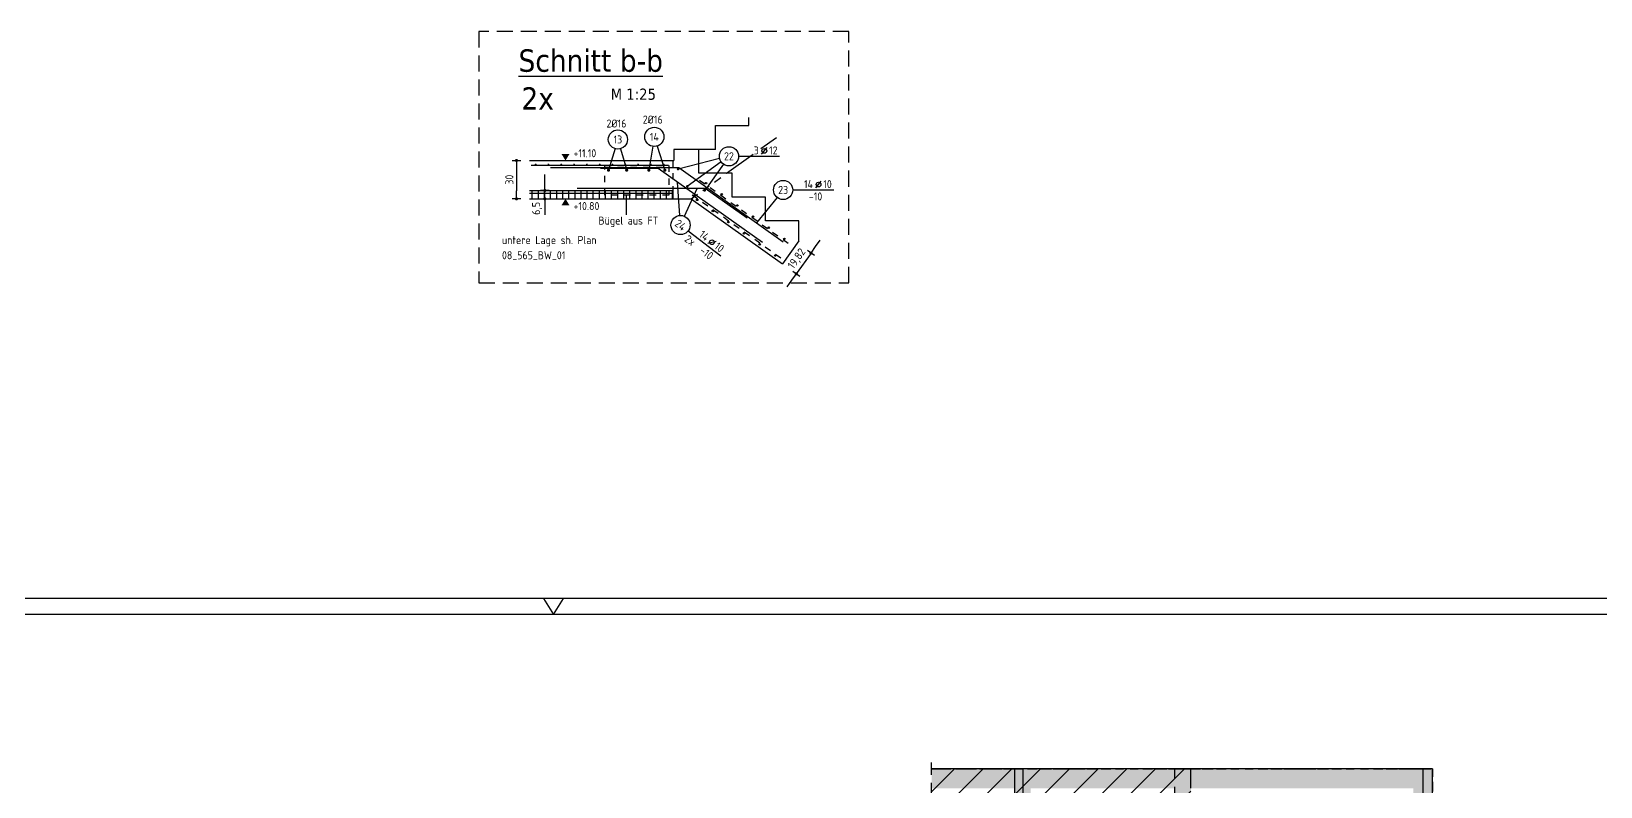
# Model space of a CAD drawing. Extents: x -10 to 101, y -7 to 51.
# Drawn here: x 21.57 to 46.08, y 39.11 to 50.91 of the extents above; entities that cross this region are included whole.
import ezdxf
from ezdxf.enums import TextEntityAlignment as Align

# ---------------------------------------------------------------- set-up
doc = ezdxf.new("R2010")
doc.units = 0
doc.header["$LTSCALE"] = 0.5
for name, pattern in [('AUSGEZOGEN', [1000.01, 1000, 0.01]), ('DASHED', [0.75, 0.5, -0.25]), ('DOT', [0.175, 0.05, -0.125]), ('HIDDEN', [0.375, 0.25, -0.125]), ('HIDDEN2', [0.187, 0.125, -0.062]), ('PUNKT', [0.175, 0.05, -0.125]), ('STRICHLINIE', [0.75, 0.5, -0.25]), ('VERDECKT', [0.375, 0.25, -0.125])]:
    doc.linetypes.add(name, pattern=pattern)
for name, color, linetype in [('2.OG', 7, 'Continuous'), ('ACHSEN', 7, 'Continuous'), ('AFU', 7, 'Continuous'), ('BETON', 7, 'Continuous'), ('Brüstung 2.OG', 7, 'Continuous'), ('DETAIL', 7, 'Continuous'), ('DS', 7, 'Continuous'), ('grau_hell', 7, 'Continuous'), ('grau_mittel', 7, 'Continuous'), ('Halbfertigteile', 7, 'Continuous'), ('HILFE', 7, 'Continuous'), ('koten', 7, 'Continuous'), ('MASSE', 7, 'Continuous'), ('RAHMEN', 7, 'Continuous'), ('RND', 7, 'Continuous'), ('TEXT', 7, 'Continuous'), ('VERDECKT', 7, 'Continuous'), ('VERDECKT2', 7, 'Continuous')]:
    doc.layers.add(name, color=color, linetype=linetype)
doc.layers.add('NOPLOT', color=7, linetype='Continuous', plot=False)
doc.styles.add('helv', font='tahoma.ttf')
doc.styles.add('txt', font='isocp.shx')
doc.linetypes.add('AFU_50K', pattern='A,0.15,["/",Standard,S=0.2,R=0,X=-0.01,Y=-0.1],0.07,["/",Standard,S=0.2,R=0,X=-0.01,Y=-0.1],0.15', length=0.37)
doc.dimstyles.new('DOT_I', dxfattribs={"dimscale": 0.5, "dimtxt": 0.25, "dimasz": 0.25, "dimexe": 0.1, "dimexo": 0.3, "dimgap": 0.1, "dimtad": 1, "dimdec": 3, "dimzin": 3, "dimtxsty": 'txt', "dimblk": 'DOT', "dimblk1": 'DOT', "dimblk2": 'DOT', "dimsah": 1, "dimcen": 0.1, "dimse1": 1, "dimse2": 1, "dimazin": 0, "dimtfac": 1, "dimtdec": 4, "dimtix": 1, "dimtmove": 2, "dimatfit": 3, "dimfxl": 0, "dimtvp": 1, "dimtolj": 1, "dimtzin": 0, "dimarcsym": 0})

# ---------------------------------------------------------------- blocks, each defined once
blk = doc.blocks.new('DINA0')
at = {"layer": 'RAHMEN'}
blk.add_line((118.9, 84.1), (0, 84.1), dxfattribs=at)
at = {"layer": 'RAHMEN', "color": 7, "linetype": 'Continuous'}
for p, q in [((59.14, 84.1), (59.45, 83.6)), ((59.45, 83.6), (59.76, 84.1))]:
    blk.add_line(p, q, dxfattribs=at)
at = {"layer": 'RAHMEN', "color": 5}
blk.add_line((118.4, 83.6), (2, 83.6), dxfattribs=at)
blk = doc.blocks.new('DOT')
at = {"layer": 'MASSE', "color": 7, "linetype": 'Continuous'}
for p, q in [((0, 0), (-1, 0)), ((0, 0.54), (0, -0.54))]:
    blk.add_line(p, q, dxfattribs=at)
at = {"layer": 'MASSE', "color": 7, "linetype": 'Continuous', "const_width": 0.2}
blk.add_lwpolyline([(-0.1, 0, 1), (0.1, 0, 1)], format="xyb", close=True, dxfattribs=at)
blk = doc.blocks.new('*D65')
at = {"layer": 'Defpoints', "color": 0, "linetype": 'AUSGEZOGEN', "transparency": 16777216}
for p in [(29.146, 48.89), (29.146, 48.29), (29.146, 48.29)]:
    blk.add_point(p, dxfattribs=at)
at = {"layer": 'MASSE', "color": 0, "linetype": 'AUSGEZOGEN', "lineweight": -2, "transparency": 16777216}
blk.add_line((29.146, 48.765), (29.146, 48.415), dxfattribs=at)
at = {"layer": 'MASSE', "color": 0, "linetype": 'AUSGEZOGEN', "lineweight": -2, "transparency": 16777216, "xscale": 0.125, "yscale": 0.125, "zscale": 0.125}
for p, rotation in [((29.146, 48.89), 90), ((29.146, 48.29), 270)]:
    blk.add_blockref('DOT', p, dxfattribs=dict(at, rotation=rotation))
at = {"layer": 'MASSE', "color": 0, "linetype": 'AUSGEZOGEN', "transparency": 16777216, "insert": (29.034, 48.59), "char_height": 0.125, "attachment_point": 5, "rotation": 90, "style": 'txt'}
blk.add_mtext('\\A1;30', dxfattribs=at)
blk = doc.blocks.new('RND_LEI')
at = {"layer": 'RND', "color": 7, "linetype": 'Continuous'}
blk.add_line((1.022, 0.066), (1.19, 0.27), dxfattribs=at)
for centre, radius in [((0, 0), 0.3), ((1.106, 0.168), 0.075)]:
    blk.add_circle(centre, radius, dxfattribs=at)
at = {"layer": 'RND', "color": 7, "linetype": 'Continuous', "style": 'txt'}
blk.add_attdef('POSL', text='', height=0.25, dxfattribs=at).set_placement((0, 0), align=Align.MIDDLE)
blk.add_attdef('ANZ', text='', height=0.25, dxfattribs=at).set_placement((0.931, 0.057), align=Align.RIGHT)
for tag, p in [('DUM', (1.253, 0.057)), ('ABSTD', (1.674, 0.057)), ('POSTXT', (0.374, -0.327))]:
    blk.add_attdef(tag, p, '', height=0.25, dxfattribs=at)
blk = doc.blocks.new('*D64')
at = {"layer": 'Defpoints', "color": 0, "linetype": 'AUSGEZOGEN', "transparency": 16777216}
for p in [(33.746, 47.443), (33.516, 47.12), (33.516, 47.12)]:
    blk.add_point(p, dxfattribs=at)
at = {"layer": 'MASSE', "color": 0, "linetype": 'AUSGEZOGEN', "lineweight": -2, "transparency": 16777216}
for p, q in [((33.818, 47.545), (33.891, 47.647)), ((33.746, 47.443), (33.516, 47.12)), ((33.443, 47.018), (33.371, 46.917))]:
    blk.add_line(p, q, dxfattribs=at)
at = {"layer": 'MASSE', "color": 0, "linetype": 'AUSGEZOGEN', "lineweight": -2, "transparency": 16777216, "xscale": 0.125, "yscale": 0.125, "zscale": 0.125}
for p, rotation in [((33.746, 47.443), 234.5396031130255), ((33.516, 47.12), 54.53960311302557)]:
    blk.add_blockref('DOT', p, dxfattribs=dict(at, rotation=rotation))
at = {"layer": 'MASSE', "color": 0, "linetype": 'AUSGEZOGEN', "transparency": 16777216, "insert": (33.531, 47.352), "char_height": 0.125, "attachment_point": 5, "rotation": 54.5396, "style": 'txt'}
blk.add_mtext('\\A1;19,82', dxfattribs=at)
blk = doc.blocks.new('*D66')
at = {"layer": 'Defpoints', "color": 0, "linetype": 'AUSGEZOGEN', "transparency": 16777216}
for p in [(29.589, 48.42), (29.589, 48.42), (29.589, 48.29)]:
    blk.add_point(p, dxfattribs=at)
at = {"layer": 'MASSE', "color": 0, "linetype": 'AUSGEZOGEN', "lineweight": -2, "transparency": 16777216}
for p, q in [((29.589, 48.545), (29.589, 48.67)), ((29.589, 48.29), (29.589, 48.42)), ((29.589, 48.165), (29.589, 48.04))]:
    blk.add_line(p, q, dxfattribs=at)
at = {"layer": 'MASSE', "color": 0, "linetype": 'AUSGEZOGEN', "lineweight": -2, "transparency": 16777216, "xscale": 0.125, "yscale": 0.125, "zscale": 0.125}
for p, rotation in [((29.589, 48.42), 270), ((29.589, 48.29), 90)]:
    blk.add_blockref('DOT', p, dxfattribs=dict(at, rotation=rotation))
at = {"layer": 'MASSE', "color": 0, "linetype": 'AUSGEZOGEN', "transparency": 16777216, "insert": (29.467, 48.141), "char_height": 0.125, "attachment_point": 5, "rotation": 90, "style": 'txt'}
blk.add_mtext('\\A1;6,5', dxfattribs=at)
blk = doc.blocks.new('okrd_o')
at = {"layer": 'koten', "color": 7, "linetype": 'Continuous'}
blk.add_solid([(-0.125, 0.202), (0.125, 0.202), (0, 0)], dxfattribs=at)
at = {"layer": 'koten', "style": 'txt'}
blk.add_attdef('OKRD', (0.25, 0.1), '', height=0.25, dxfattribs=at)
blk = doc.blocks.new('okrd_u')
at = {"layer": 'koten', "color": 7, "linetype": 'Continuous'}
blk.add_solid([(-0.125, -0.202), (0.125, -0.202), (0, 0)], dxfattribs=at)
at = {"layer": 'koten', "style": 'txt'}
blk.add_attdef('OKRD', (0.25, -0.35), '', height=0.25, dxfattribs=at)
blk = doc.blocks.new('RND_HIN')
at = {"layer": 'RND', "color": 7, "linetype": 'Continuous'}
blk.add_circle((0, 0), 0.3, dxfattribs=at)
at = {"layer": 'RND', "color": 7, "linetype": 'Continuous', "style": 'txt'}
blk.add_attdef('POSI', text='', height=0.25, dxfattribs=at).set_placement((0, 0), align=Align.MIDDLE)

msp = doc.modelspace()

# ---------------------------------------------------------------- hatches: boundary and pattern name
at = {"layer": '2.OG'}
h = msp.add_hatch(dxfattribs=at)
h.set_pattern_fill('DOTS', scale=0.8, double=1)
h.set_pattern_definition([(0, (-74.13047, 129.29311), (0.025, 0.05), [0, -0.05])])
h.paths.add_polyline_path([(4.4795, 27.5815), (4.0295, 27.5815), (4.0295, 27.2815), (4.6895, 27.2815), (4.6895, 39.0866), (8.1795, 39.0866), (8.1795, 31.1366), (8.5795, 31.1366), (8.5795, 31.3866), (8.4295, 31.3866), (8.4295, 39.0866), (10.6795, 39.0866), (10.6795, 31.3866), (9.4645, 31.3866), (9.4645, 31.1366), (10.9295, 31.1366), (10.9295, 39.3866), (4.5295, 39.3866), (4.5295, 32.3116), (4.4795, 32.3116)])
h.paths.add_polyline_path([(4.6895, 25.2315), (4.0295, 25.2315), (4.0295, 24.9315), (4.4795, 24.9315), (4.4795, 18.1366), (5.0545, 18.1366), (5.0545, 18.4366), (4.6895, 18.4366)])
h.paths.add_polyline_path([(36.9295, 39.3866), (36.9295, 31.1366), (38.3945, 31.1366), (38.3945, 31.3866), (37.1795, 31.3866), (37.1795, 39.0866), (39.4295, 39.0866), (39.4295, 31.3866), (39.2795, 31.3866), (39.2795, 31.1366), (39.6795, 31.1366), (39.6795, 39.0866), (43.1545, 39.0866), (43.1545, 34.0716), (43.4545, 34.0716), (43.4545, 39.3866)])
h.paths.add_polyline_path([(43.1545, 31.1366), (43.4545, 31.1366), (43.4545, 32.2016), (43.1545, 32.2016)])
h.paths.add_polyline_path([(34.4795, 31.8866), (34.2295, 31.8866), (34.2295, 31.1916), (34.4795, 31.1916)])
h.paths.add_polyline_path([(32.1295, 31.1916), (32.3795, 31.1916), (32.3795, 31.8866), (32.1295, 31.8866)])
h.paths.add_polyline_path([(26.7295, 31.1916), (26.9795, 31.1916), (26.9795, 31.8866), (26.7295, 31.8866)])
h.paths.add_polyline_path([(24.8795, 31.8866), (24.6295, 31.8866), (24.6295, 31.1916), (24.8795, 31.1916)])
h.paths.add_polyline_path([(23.2295, 31.8866), (22.9795, 31.8866), (22.9795, 31.1916), (23.2295, 31.1916)])
h.paths.add_polyline_path([(21.1295, 31.8866), (20.8795, 31.8866), (20.8795, 31.1916), (21.1295, 31.1916)])
h.paths.add_polyline_path([(19.2295, 31.1916), (19.4795, 31.1916), (19.4795, 31.8866), (19.2295, 31.8866)])
h.paths.add_polyline_path([(17.3795, 31.8866), (17.1295, 31.8866), (17.1295, 31.1916), (17.3795, 31.1916)])
h.paths.add_polyline_path([(15.7295, 31.8866), (15.4795, 31.8866), (15.4795, 31.1916), (15.7295, 31.1916)])
h.paths.add_polyline_path([(13.6295, 31.8866), (13.3795, 31.8866), (13.3795, 31.1916), (13.6295, 31.1916)])
h.paths.add_polyline_path([(43.1545, 24.8616), (43.4545, 24.8616), (43.4545, 25.1616), (43.1545, 25.1616)])
h.paths.add_polyline_path([(42.9045, 18.4366), (42.9045, 18.1366), (43.4545, 18.1366), (43.4545, 20.6366), (43.1545, 20.6366), (43.1545, 18.4366)])
h.paths.add_polyline_path([(37.2045, 18.4366), (36.9045, 18.4366), (36.9045, 18.1366), (37.2045, 18.1366)])
h.paths.add_polyline_path([(29.7045, 18.4366), (29.4045, 18.4366), (29.4045, 18.1366), (29.7045, 18.1366)])
h.paths.add_polyline_path([(21.9045, 18.4366), (21.9045, 18.1366), (22.2045, 18.1366), (22.2045, 18.4366)])
h.paths.add_polyline_path([(14.7045, 18.4366), (14.4045, 18.4366), (14.4045, 18.1366), (14.7045, 18.1366)])
h.paths.add_polyline_path([(8.4545, 18.1366), (8.4545, 18.4366), (8.1545, 18.4366), (8.1545, 18.1366)])
h.paths.add_polyline_path([(37.1795, 24.8866), (37.1795, 25.5966), (36.9295, 25.5966), (36.9295, 25.1366), (34.2295, 25.1366), (34.2295, 27.1116), (36.9295, 27.1116), (36.9295, 26.6466), (37.1795, 26.6466), (37.1795, 27.5113), (36.9295, 27.5113), (36.9295, 27.3616), (32.3895, 27.3616), (32.3895, 27.1116), (33.9795, 27.1116), (33.9795, 25.1366), (32.3895, 25.1366), (32.3895, 24.8866)], flags=17)
h.paths.add_polyline_path([(20.2295, 25.1366), (20.2295, 28.4816), (21.3545, 28.4816), (21.3545, 28.7316), (20.2295, 28.7316), (20.2295, 29.5116), (17.4645, 29.5116), (17.4645, 29.2616), (17.6145, 29.2616), (17.6145, 28.0716), (14.7645, 28.0716), (14.7645, 29.2616), (16.5795, 29.2616), (16.5795, 29.5116), (8.1795, 29.5116), (8.1795, 24.8866), (8.5795, 24.8866), (8.5795, 25.1366), (8.4295, 25.1366), (8.4295, 29.2616), (14.5145, 29.2616), (14.5145, 25.1366), (14.3645, 25.1366), (14.3645, 24.8866), (14.9145, 24.8866), (14.9145, 25.1366), (14.7645, 25.1366), (14.7645, 27.8216), (17.6145, 27.8216), (17.6145, 25.1366), (15.9245, 25.1366), (15.9245, 24.8866), (31.5045, 24.8866), (31.5045, 25.1366), (31.3545, 25.1366), (31.3545, 27.1116), (31.5045, 27.1116), (31.5045, 27.3616), (31.3545, 27.3616), (31.3545, 29.2616), (36.9295, 29.2616), (36.9295, 28.3963), (37.1795, 28.3963), (37.1795, 29.5116), (31.1045, 29.5116), (31.1045, 28.7316), (30.0545, 28.7316), (30.0545, 28.4816), (31.1045, 28.4816), (31.1045, 25.1366)])
h.paths.add_polyline_path([(19.9795, 29.2616), (19.0295, 29.2616), (19.0295, 25.1366), (19.9795, 25.1366)], flags=16)
h.paths.add_polyline_path([(17.8645, 25.1366), (18.7795, 25.1366), (18.7795, 29.2616), (17.8645, 29.2616)], flags=16)
h.paths.add_polyline_path([(9.5895, 25.1366), (9.5895, 24.8866), (13.3545, 24.8866), (13.3545, 25.1366)], flags=17)
h.paths.add_polyline_path([(22.7545, 28.7316), (22.7545, 28.4816), (25.1045, 28.4816), (25.1045, 28.7316)], flags=17)
h.paths.add_polyline_path([(28.6545, 28.4816), (28.6545, 28.7316), (26.5045, 28.7316), (26.5045, 28.4816)], flags=17)
h.paths.add_polyline_path([(29.7045, 32.9208), (29.4045, 32.9208), (29.4045, 32.0366), (28.3795, 32.0366), (28.3795, 31.1916), (28.6295, 31.1916), (28.6295, 31.7866), (30.4795, 31.7866), (30.4795, 31.1916), (30.7295, 31.1916), (30.7295, 32.0366), (29.7045, 32.0366)])
at = {"layer": 'Brüstung 2.OG', "linetype": 'DOT'}
h = msp.add_hatch(dxfattribs=at)
h.set_pattern_fill('DOTS', color=102, scale=0.8, double=1)
h.set_pattern_definition([(0, (-74.13047, 279.29311), (0.025, 0.05), [0, -0.05])])
h.paths.add_polyline_path([(43.4545, 31.1366), (43.1545, 31.1366), (43.1545, 25.1616), (43.4545, 25.1616)])
h.paths.add_polyline_path([(43.1545, 20.6366), (43.4545, 20.6366), (43.4545, 24.8616), (43.1545, 24.8616)])
h.paths.add_polyline_path([(42.9045, 18.1366), (42.9045, 18.4366), (37.2045, 18.4366), (37.2045, 18.1366)])
h.paths.add_polyline_path([(29.7045, 18.4366), (29.7045, 18.1366), (36.9045, 18.1366), (36.9045, 18.4366)])
h.paths.add_polyline_path([(29.4045, 18.1366), (29.4045, 18.4366), (22.2045, 18.4366), (22.2045, 18.1366)])
h.paths.add_polyline_path([(14.7045, 18.4366), (14.7045, 18.1366), (21.9045, 18.1366), (21.9045, 18.4366)])
h.paths.add_polyline_path([(8.4545, 18.4366), (8.4545, 18.1366), (14.4045, 18.1366), (14.4045, 18.4366)])
h.paths.add_polyline_path([(8.1545, 18.1366), (8.1545, 18.4366), (5.0545, 18.4366), (5.0545, 18.1366)])
h.paths.add_polyline_path([(12.2545, 39.0866), (12.2545, 39.3866), (10.9295, 39.3866), (10.9295, 39.0866)])
h.paths.add_polyline_path([(35.6295, 39.3866), (35.6295, 39.0866), (36.9295, 39.0866), (36.9295, 39.3866)])
at = {"layer": 'grau_hell', "linetype": 'AUSGEZOGEN'}
h = msp.add_hatch(dxfattribs=at)
h.set_pattern_fill('ANSI31', color=9, scale=0.1, style=0, double=1)
h.set_pattern_definition([(45, (0, -25.33528), (-0.2245064, 0.2245064), [])])
h.paths.add_polyline_path([(12.2545, 39.3866), (8.1795, 39.3866), (8.1795, 33.8966), (8.4295, 33.8966), (8.4295, 31.3866), (10.9295, 31.3866), (10.9295, 29.5116), (19.9795, 29.5116), (19.9795, 25.1366), (31.1045, 25.1366), (31.1045, 29.5116), (36.9295, 29.5116), (36.9295, 31.3866), (39.4295, 31.3866), (39.4295, 34.8966), (39.6795, 34.8966), (39.6795, 39.3866), (35.6295, 39.3866), (35.6295, 32.9208), (12.2545, 32.9208)])
at = {"layer": 'grau_mittel'}
h = msp.add_hatch(color=61, dxfattribs=at)
h.paths.add_polyline_path([(4.5295, 39.3866), (4.5295, 33.8966), (4.6895, 33.8966), (4.6895, 39.0866), (8.1795, 39.0866), (8.1795, 34.2216), (8.1795, 31.1366), (8.5795, 31.1366), (8.5795, 31.3866), (8.4295, 31.3866), (8.4295, 39.0866), (8.6295, 39.0866), (10.6795, 39.0866), (10.6795, 31.3866), (10.0145, 31.3866), (10.0145, 31.1366), (10.9295, 31.1366), (10.9295, 39.3866)])
h.paths.add_polyline_path([(8.1795, 31.1366), (8.1795, 31.3866), (4.7545, 31.3866), (4.7545, 31.1366)], flags=17)
h.paths.add_polyline_path([(9.4645, 31.1366), (9.4645, 31.3866), (8.5795, 31.3866), (8.5795, 31.1366)], flags=17)
h.paths.add_polyline_path([(9.8145, 31.1366), (9.8145, 31.3866), (9.4645, 31.3866), (9.4645, 31.1366)], flags=17)
h.paths.add_polyline_path([(10.6795, 29.5116), (10.9295, 29.5116), (10.9295, 31.1366), (10.6795, 31.1366)])
h.paths.add_polyline_path([(8.1795, 29.5116), (8.1795, 24.8866), (8.5795, 24.8866), (8.5795, 25.1366), (8.4295, 25.1366), (8.4295, 29.2616), (14.5145, 29.2616), (14.5145, 28.7666), (14.7645, 28.7666), (14.7645, 29.2616), (14.9145, 29.2616), (15.8245, 29.2616), (15.8245, 29.5116)])
h.paths.add_polyline_path([(4.4795, 27.5816), (4.4045, 27.5816), (4.0245, 27.5816), (4.0245, 27.2816), (4.6895, 27.2816), (4.6895, 33.8966), (4.5295, 33.8966), (4.5295, 32.3116), (4.4795, 32.3116)])
h.paths.add_polyline_path([(4.4045, 25.2316), (4.6895, 25.2316), (4.7545, 25.2316), (4.7545, 27.2815), (4.6895, 27.2815), (4.4045, 27.2815)])
h.paths.add_polyline_path([(4.0245, 25.2316), (4.0245, 24.9316), (4.4045, 24.9315), (4.4795, 24.9316), (4.4795, 18.1366), (5.0545, 18.1366), (5.0545, 18.4366), (4.6895, 18.4366), (4.6895, 25.2316)])
h.paths.add_polyline_path([(8.1545, 18.1366), (8.1545, 18.4366), (5.0545, 18.4366), (5.0545, 18.1366)])
h.paths.add_polyline_path([(8.4545, 18.4366), (8.1545, 18.4366), (8.1545, 18.1366), (8.4545, 18.1366)])
h.paths.add_polyline_path([(14.4045, 18.1366), (14.4045, 18.4366), (8.4545, 18.4366), (8.4545, 18.1366)])
h.paths.add_polyline_path([(14.4045, 18.4366), (14.4045, 18.1366), (14.7045, 18.1366), (14.7045, 18.4366)])
h.paths.add_polyline_path([(14.7045, 18.4366), (14.7045, 18.1366), (21.9045, 18.1366), (21.9045, 18.4366)])
h.paths.add_polyline_path([(22.2045, 18.4366), (21.9045, 18.4366), (21.9045, 18.1366), (22.2045, 18.1366)])
h.paths.add_polyline_path([(22.2045, 18.4366), (22.2045, 18.1366), (29.4045, 18.1366), (29.4045, 18.4366)])
h.paths.add_polyline_path([(29.7045, 18.4366), (29.4045, 18.4366), (29.4045, 18.1366), (29.7045, 18.1366)])
h.paths.add_polyline_path([(29.7045, 18.4366), (29.7045, 18.1366), (36.9045, 18.1366), (36.9045, 18.4366)])
h.paths.add_polyline_path([(37.2045, 18.4366), (36.9045, 18.4366), (36.9045, 18.1366), (37.2045, 18.1366)])
h.paths.add_polyline_path([(42.9045, 18.1366), (42.9045, 18.4366), (37.2045, 18.4366), (37.2045, 18.1366)])
h.paths.add_polyline_path([(43.1545, 18.4366), (42.9045, 18.4366), (42.9045, 18.1366), (43.4545, 18.1366), (43.4545, 20.6366), (43.1545, 20.6366)])
h.paths.add_polyline_path([(43.4545, 24.8616), (43.1545, 24.8616), (43.1545, 20.6366), (43.4545, 20.6366)])
h.paths.add_polyline_path([(43.4545, 25.1616), (43.1545, 25.1616), (43.1545, 24.8616), (43.4545, 24.8616)])
h.paths.add_polyline_path([(43.4545, 31.1366), (43.1545, 31.1366), (43.1545, 25.1616), (43.4545, 25.1616)])
h.paths.add_polyline_path([(43.1545, 31.8866), (43.1545, 31.1366), (43.4545, 31.1366), (43.4545, 31.8866)], flags=17)
h.paths.add_polyline_path([(43.1545, 31.8866), (43.4545, 31.8866), (43.4545, 34.3866), (43.1545, 34.3866)], flags=17)
h.paths.add_polyline_path([(43.1545, 34.3866), (43.4545, 34.3866), (43.4545, 34.7566), (43.1545, 34.7566)])
h.paths.add_polyline_path([(43.1545, 34.7566), (43.4545, 34.7566), (43.4545, 39.3866), (36.9295, 39.3866), (36.9295, 31.1366), (37.9945, 31.1366), (37.9945, 31.3866), (37.1795, 31.3866), (37.1795, 39.0866), (39.4295, 39.0866), (39.4295, 31.3866), (39.2795, 31.3866), (39.2795, 31.1366), (39.6795, 31.1366), (39.6795, 39.0866), (43.1545, 39.0866)])
h.paths.add_polyline_path([(38.1945, 31.3866), (38.1945, 31.1366), (39.2795, 31.1366), (39.2795, 31.3866)], flags=17)
h.paths.add_polyline_path([(39.6795, 31.3866), (39.6795, 31.1366), (43.1545, 31.1366), (43.1545, 31.3866)], flags=17)
h.paths.add_polyline_path([(36.9295, 30.0616), (37.1795, 30.0616), (37.1795, 31.1366), (36.9295, 31.1366)])
h.paths.add_polyline_path([(16.2245, 29.5116), (16.2245, 29.2616), (16.5795, 29.2616), (16.5795, 29.5116)])
h.paths.add_polyline_path([(16.5795, 29.5116), (16.5795, 29.2616), (17.4645, 29.2616), (17.4645, 29.5116)])
h.paths.add_polyline_path([(18.7795, 29.2616), (18.7795, 25.1366), (17.8645, 25.1366), (16.4495, 25.1366), (16.4495, 24.8866), (20.5295, 24.8866), (20.5295, 25.1366), (19.0295, 25.1366), (19.0295, 29.2616), (19.9795, 29.2616), (19.9795, 28.4816), (21.3545, 28.4816), (21.3545, 28.7316), (20.2295, 28.7316), (20.2295, 28.9816), (20.2295, 29.5116), (17.4645, 29.5116), (17.4645, 29.2616)])
h.paths.add_polyline_path([(16.0495, 24.8866), (16.2495, 24.8866), (16.2495, 25.1366), (16.0495, 25.1366)])
h.paths.add_polyline_path([(14.9145, 25.1366), (14.9145, 24.8866), (16.0495, 24.8866), (16.0495, 25.1366)], flags=17)
h.paths.add_polyline_path([(14.9145, 24.8866), (14.9145, 25.1366), (14.7645, 25.1366), (14.7644, 27.5716), (14.7644, 27.8216), (15.0145, 27.8216), (16.1245, 27.8216), (16.1245, 28.0716), (14.7645, 28.0716), (14.7645, 28.2216), (14.7645, 28.6166), (14.5145, 28.6166), (14.5145, 25.1366), (14.3645, 25.1366), (14.3645, 24.8866)])
h.paths.add_polyline_path([(17.8645, 27.8216), (17.8645, 28.0716), (16.3245, 28.0716), (16.3245, 27.8216)])
h.paths.add_polyline_path([(13.3545, 25.1366), (13.3545, 24.8866), (14.3645, 24.8866), (14.3645, 25.1366)])
h.paths.add_polyline_path([(13.1545, 24.8866), (13.3545, 24.8866), (13.3545, 25.1366), (13.1545, 25.1366)], flags=16)
h.paths.add_polyline_path([(12.9545, 24.8866), (12.9545, 25.1366), (9.9895, 25.1366), (9.9895, 24.8866)], flags=16)
h.paths.add_polyline_path([(9.5895, 24.8866), (9.7895, 24.8866), (9.7895, 25.1366), (9.5895, 25.1366)], flags=16)
h.paths.add_polyline_path([(8.5795, 25.1366), (8.5795, 24.8866), (9.5895, 24.8866), (9.5895, 25.1366)], flags=16)
h.paths.add_polyline_path([(25.2995, 24.8866), (25.2995, 25.1366), (20.7295, 25.1366), (20.7295, 24.8866)])
h.paths.add_polyline_path([(26.3095, 24.8866), (26.3095, 25.1366), (25.2995, 25.1366), (25.2995, 24.8866)])
h.paths.add_polyline_path([(26.3095, 25.1366), (26.3095, 24.8866), (29.9045, 24.8866), (29.9045, 25.1366)])
h.paths.add_polyline_path([(31.5045, 24.8866), (31.5045, 25.1366), (31.3545, 25.1366), (31.3545, 26.9116), (31.1045, 26.9116), (31.1045, 25.1366), (30.1045, 25.1366), (30.1045, 24.8866)])
h.paths.add_polyline_path([(32.3895, 24.8866), (32.3895, 25.1366), (31.5045, 25.1366), (31.5045, 24.8866)])
h.paths.add_polyline_path([(33.0945, 24.8866), (33.0945, 25.1366), (32.3895, 25.1366), (32.3895, 24.8866)])
h.paths.add_polyline_path([(34.2295, 25.1366), (34.2295, 27.1116), (36.9295, 27.1116), (36.9295, 26.6466), (37.1795, 26.6466), (37.1795, 26.8966), (37.0995, 26.8966), (37.0995, 27.0466), (37.1795, 27.0466), (37.1795, 27.5113), (36.9295, 27.5113), (36.9295, 27.3616), (32.3895, 27.3616), (32.3895, 27.1116), (33.9795, 27.1116), (33.9795, 25.1366), (33.6945, 25.1366), (33.6945, 24.8866), (37.1795, 24.8866), (37.1795, 26.6466), (36.9295, 26.6466), (36.9295, 25.1366)])
h.paths.add_polyline_path([(37.1795, 28.3963), (36.9295, 28.3963), (36.9295, 27.5113), (37.1795, 27.5113)])
h.paths.add_polyline_path([(37.1795, 28.6616), (36.9295, 28.6616), (36.9295, 28.3963), (37.1795, 28.3963)])
h.paths.add_polyline_path([(36.6295, 29.5116), (36.6295, 29.2616), (37.1795, 29.2616), (37.1795, 29.5116)])
h.paths.add_polyline_path([(33.3345, 29.5116), (33.3345, 29.2616), (36.0295, 29.2616), (36.0295, 29.5116)])
h.paths.add_polyline_path([(32.7345, 29.2616), (32.7345, 29.5116), (31.1045, 29.5116), (31.1045, 28.7316), (30.6045, 28.7316), (30.0545, 28.7316), (30.0545, 28.4816), (31.3545, 28.4816), (31.3545, 29.2616)])
h.paths.add_polyline_path([(31.1045, 27.1116), (31.5045, 27.1116), (31.5045, 27.3616), (31.3545, 27.3616), (31.3545, 28.2822), (31.1045, 28.2822)])
h.paths.add_polyline_path([(32.3895, 27.1116), (32.3895, 27.3616), (31.5045, 27.3616), (31.5045, 27.1116)])
h.paths.add_polyline_path([(28.6545, 28.4816), (28.6545, 28.7316), (26.5045, 28.7316), (26.5045, 28.4816)])
h.paths.add_polyline_path([(22.7545, 28.7316), (22.7545, 28.4816), (25.1045, 28.4816), (25.1045, 28.7316)])
h.paths.add_polyline_path([(13.6295, 31.8866), (13.3795, 31.8866), (13.3795, 31.1916), (13.6295, 31.1916)])
h.paths.add_polyline_path([(15.4795, 31.1916), (15.7295, 31.1916), (15.7295, 31.8866), (15.4795, 31.8866)])
h.paths.add_polyline_path([(17.3795, 31.8866), (17.1295, 31.8866), (17.1295, 31.1916), (17.3795, 31.1916)])
h.paths.add_polyline_path([(19.4795, 31.8866), (19.2295, 31.8866), (19.2295, 31.1916), (19.4795, 31.1916)])
h.paths.add_polyline_path([(20.8795, 31.1916), (21.1295, 31.1916), (21.1295, 31.8866), (20.8795, 31.8866)])
h.paths.add_polyline_path([(23.2295, 31.8866), (22.9795, 31.8866), (22.9795, 31.1916), (23.2295, 31.1916)])
h.paths.add_polyline_path([(24.6295, 31.1916), (24.8795, 31.1916), (24.8795, 31.8866), (24.6295, 31.8866)])
h.paths.add_polyline_path([(26.9795, 31.8866), (26.7295, 31.8866), (26.7295, 31.1916), (26.9795, 31.1916)])
h.paths.add_polyline_path([(28.6295, 31.8866), (28.3795, 31.8866), (28.3795, 31.1916), (28.6295, 31.1916)])
h.paths.add_polyline_path([(30.7295, 31.8866), (30.4795, 31.8866), (30.4795, 31.1916), (30.7295, 31.1916)])
h.paths.add_polyline_path([(32.3795, 31.8866), (32.1295, 31.8866), (32.1295, 31.1916), (32.3795, 31.1916)])
h.paths.add_polyline_path([(34.2295, 31.1916), (34.4795, 31.1916), (34.4795, 31.8866), (34.2295, 31.8866)])
h.paths.add_polyline_path([(12.2545, 39.0866), (12.2545, 39.3866), (10.9295, 39.3866), (10.9295, 39.0866)])
h.paths.add_polyline_path([(35.6295, 39.3866), (35.6295, 39.0866), (36.9295, 39.0866), (36.9295, 39.3866)])
at = {"layer": 'Halbfertigteile', "linetype": 'AUSGEZOGEN', "transparency": 33554687}
h = msp.add_hatch(dxfattribs=at)
h.set_pattern_fill('ANSI37', color=171, scale=0.03, angle=135, style=0)
h.set_pattern_definition([(180, (1.38986, 14.65982), (-7e-18, -0.09525), []), (270, (1.38986, 14.65982), (0.09525, -2e-17), [])])
h.paths.add_polyline_path([(31.5854, 48.42), (29.3477, 48.42), (29.3477, 48.29), (31.5854, 48.29)])

# ---------------------------------------------------------------- linework, layer by layer
at = {"layer": '2.OG', "color": 7, "linetype": 'PUNKT', "lineweight": -2}
for p, q in [((36.9295, 31.1366), (36.9295, 39.3866)), ((36.9295, 39.3866), (43.4545, 39.3866)), ((43.4545, 39.3866), (43.4545, 34.0716))]:
    msp.add_line(p, q, dxfattribs=at)
at = {"layer": 'ACHSEN', "color": 140, "linetype": 'AUSGEZOGEN'}
for p, q in [((43.4545, 39.3866), (35.6295, 39.3866)), ((37.0545, 39.3866), (37.0545, 16.1366)), ((43.3045, 39.3866), (43.3045, 16.1366))]:
    msp.add_line(p, q, dxfattribs=at)
at = {"layer": 'AFU', "color": 8, "linetype": 'AFU_50K'}
msp.add_line((39.6795, 39.0866), (39.6795, 39.3866), dxfattribs=at)
at = {"layer": 'BETON', "color": 6, "linetype": 'AUSGEZOGEN'}
for p, q in [((31.6054, 49.06), (31.6054, 48.89)), ((31.9954, 49.06), (31.6054, 49.06)), ((31.9954, 48.6896), (31.9954, 49.06)), ((29.3477, 48.89), (31.6054, 48.89)), ((32.5154, 48.6896), (31.9954, 48.6896)), ((32.5154, 48.3192), (32.5154, 48.6896)), ((29.3477, 48.42), (31.5854, 48.42)), ((29.3477, 48.29), (31.8732, 48.29)), ((31.5854, 48.42), (31.5854, 48.29)), ((31.8732, 48.29), (33.2988, 47.2746)), ((33.0354, 48.3192), (32.5154, 48.3192)), ((33.0354, 47.9489), (33.0354, 48.3192)), ((33.5554, 47.9489), (33.0354, 47.9489)), ((33.5554, 47.6347), (33.5554, 47.9489)), ((43.4545, 18.1366), (43.4545, 39.3866))]:
    msp.add_line(p, q, dxfattribs=at)
at = {"layer": 'BETON', "color": 6, "linetype": 'AUSGEZOGEN', "lineweight": -2}
msp.add_line((43.4545, 39.3866), (35.6295, 39.3866), dxfattribs=at)
at = {"layer": 'Brüstung 2.OG', "color": 102, "linetype": 'DOT'}
msp.add_line((35.6295, 39.3866), (36.9295, 39.3866), dxfattribs=at)
at = {"layer": 'DETAIL', "color": 102, "linetype": 'STRICHLINIE'}
msp.add_lwpolyline([(28.5578, 50.9057), (28.5578, 46.9806), (34.3385, 46.9806), (34.3385, 50.9057)], close=True, dxfattribs=at)
at = {"layer": 'DS', "color": 1, "linetype": 'DASHED'}
msp.add_line((39.4295, 38.8566), (39.4295, 39.3866), dxfattribs=at)
at = {"layer": 'HILFE', "color": 102, "linetype": 'AUSGEZOGEN'}
for p, q in [((32.7754, 49.435), (32.7754, 49.5593)), ((32.2554, 49.06), (32.2554, 49.435)), ((32.2554, 49.435), (32.7754, 49.435)), ((32.2554, 49.06), (31.9954, 49.06)), ((32.9639, 49.0766), (33.2058, 49.251)), ((31.5224, 48.81), (29.3741, 48.81)), ((32.4273, 48.6896), (32.8415, 48.9883)), ((30.8633, 48.043), (30.8633, 48.35))]:
    msp.add_line(p, q, dxfattribs=at)
at = {"layer": 'HILFE', "color": 102, "linetype": 'HIDDEN'}
msp.add_line((31.8732, 48.29), (32.4273, 48.6896), dxfattribs=at)
at = {"layer": 'HILFE', "color": 102, "linetype": 'DASHED'}
msp.add_line((35.6295, 32.9208), (35.6295, 39.4866), dxfattribs=at)
at = {"layer": 'NOPLOT', "color": 191, "linetype": 'AUSGEZOGEN'}
msp.add_line((33.5554, 47.6347), (33.2988, 47.2746), dxfattribs=at)
at = {"layer": 'RND', "color": 102, "linetype": 'AUSGEZOGEN'}
for p, q in [((30.6859, 49.0742), (30.5829, 48.7392)), ((30.7713, 49.0733), (30.8669, 48.7392)), ((31.2745, 49.1106), (31.2135, 48.7392)), ((31.3442, 49.1156), (31.4635, 48.7392)), ((32.3188, 48.9185), (31.6695, 48.7549)), ((32.3427, 48.8673), (31.8133, 48.4847)), ((32.3774, 48.8329), (32.0858, 48.4227)), ((31.6974, 48.0308), (31.6593, 48.5532)), ((31.7709, 48.0175), (31.9681, 48.4532)), ((33.2168, 48.3126), (32.8963, 47.9152))]:
    msp.add_line(p, q, dxfattribs=at)
at = {"layer": 'RND', "color": 7, "linetype": 'AUSGEZOGEN'}
for p, q in [((32.6143, 48.9552), (33.2543, 48.9552)), ((33.461, 48.4293), (34.101, 48.4293)), ((31.8276, 47.7904), (32.3368, 47.4027))]:
    msp.add_line(p, q, dxfattribs=at)
at = {"layer": 'RND', "color": 102, "linetype": 'HIDDEN2'}
for p, q in [((32.0069, 48.5832), (33.4668, 47.5434)), ((31.8895, 48.3551), (33.3146, 47.3401))]:
    msp.add_line(p, q, dxfattribs=at)
at = {"layer": 'RND', "color": 7, "linetype": 'AUSGEZOGEN'}
for points, const_width in [([(29.4526, 48.8276, -1), (29.4386, 48.8276, -1)], 0.014), ([(29.6526, 48.8276, -1), (29.6386, 48.8276, -1)], 0.014), ([(29.8526, 48.8276, -1), (29.8386, 48.8276, -1)], 0.014), ([(30.0526, 48.8276, -1), (30.0386, 48.8276, -1)], 0.014), ([(30.2526, 48.8276, -1), (30.2386, 48.8276, -1)], 0.014), ([(30.4526, 48.8276, -1), (30.4386, 48.8276, -1)], 0.014), ([(30.6526, 48.8276, -1), (30.6386, 48.8276, -1)], 0.014), ([(30.8526, 48.8276, -1), (30.8386, 48.8276, -1)], 0.014), ([(31.0526, 48.8276, -1), (31.0386, 48.8276, -1)], 0.014), ([(31.2526, 48.8276, -1), (31.2386, 48.8276, -1)], 0.014), ([(31.4526, 48.8276, -1), (31.4386, 48.8276, -1)], 0.014), ([(31.6595, 48.7549, 1), (31.6795, 48.7549, 1)], 0.02), ([(30.5704, 48.7392, 1), (30.5954, 48.7392, 1)], 0.025), ([(30.8544, 48.7392, 1), (30.8794, 48.7392, 1)], 0.025), ([(31.201, 48.7392, 1), (31.226, 48.7392, 1)], 0.025), ([(31.451, 48.7392, 1), (31.476, 48.7392, 1)], 0.025), ([(31.8033, 48.4847, 1), (31.8233, 48.4847, 1)], 0.02), ([(32.0758, 48.4227, 1), (32.0958, 48.4227, 1)], 0.02)]:
    msp.add_lwpolyline(points, format="xyb", close=True, dxfattribs=dict(at, const_width=const_width))
at = {"layer": 'RND', "color": 1, "linetype": 'AUSGEZOGEN'}
for points in [[(29.6797, 48.7818), (31.6797, 48.7818), (33.3087, 47.6215)], [(32.9891, 47.6061), (31.3601, 48.7664), (30.4601, 48.7664)], [(32.7464, 47.989), (32.0948, 48.4532), (30.0948, 48.4532)]]:
    msp.add_lwpolyline(points, dxfattribs=at)
at = {"layer": 'RND', "color": 102, "linetype": 'HIDDEN2'}
msp.add_lwpolyline([(30.5254, 48.81), (31.5254, 48.81), (31.5254, 48.35), (30.5254, 48.35)], close=True, dxfattribs=at)
at = {"layer": 'RND', "color": 7, "linetype": 'AUSGEZOGEN'}
for centre in [(32.1079, 48.5354), (31.9677, 48.2753), (32.3522, 48.3613), (32.2121, 48.1013), (32.5966, 48.1873), (32.4564, 47.9273), (32.8409, 48.0133), (33.0853, 47.8392), (32.7008, 47.7532), (32.9451, 47.5792), (33.3296, 47.6652), (33.1895, 47.4051)]:
    msp.add_circle(centre, 0.012, dxfattribs=at)
at = {"layer": 'VERDECKT', "color": 7, "linetype": 'HIDDEN2'}
msp.add_line((31.5854, 48.89), (31.5854, 48.29), dxfattribs=at)
at = {"layer": 'VERDECKT', "color": 7, "linetype": 'VERDECKT', "lineweight": -2}
for p, q in [((36.9295, 31.1366), (36.9295, 39.3866)), ((36.9295, 39.3866), (43.4545, 39.3866)), ((43.4545, 39.3866), (43.4545, 34.3866))]:
    msp.add_line(p, q, dxfattribs=at)
at = {"layer": 'VERDECKT2', "color": 7, "linetype": 'STRICHLINIE'}
msp.add_line((35.6295, 39.3866), (36.9295, 39.3866), dxfattribs=at)

# ---------------------------------------------------------------- block references
at = {"xscale": 0.5, "yscale": 0.5, "zscale": 0.5}
msp.add_blockref('DINA0', (0, 0), dxfattribs=at)
at = {"layer": 'koten', "color": 6, "linetype": 'AUSGEZOGEN', "xscale": 0.5, "yscale": 0.5, "zscale": 0.5}
for name, p, values in [('okrd_o', (29.9116, 48.89), {'OKRD': '+11.10'}), ('okrd_u', (29.9116, 48.29), {'OKRD': '+10.80'})]:
    msp.add_blockref(name, p, dxfattribs=at).add_auto_attribs(values)
at = {"layer": 'RND', "color": 7, "linetype": 'AUSGEZOGEN', "xscale": 0.5, "yscale": 0.5, "zscale": 0.5}
for name, p, values in [('RND_HIN', (30.73, 49.2176), {'POSI': '13'}), ('RND_HIN', (31.2989, 49.2586), {'POSI': '14'}), ('RND_LEI', (32.4643, 48.9552), {'POSL': '22', 'DUM': '12', 'ANZ': '3'}), ('RND_LEI', (33.311, 48.4293), {'POSL': '23', 'DUM': '10', 'ANZ': '14', 'POSTXT': '   -10'})]:
    msp.add_blockref(name, p, dxfattribs=at).add_auto_attribs(values)
at = {"layer": 'RND', "color": 7, "linetype": 'AUSGEZOGEN', "xscale": 0.5, "yscale": 0.5, "zscale": 0.5, "rotation": 322.719743985197}
msp.add_blockref('RND_LEI', (31.7083, 47.8812), dxfattribs=at).add_auto_attribs({'POSL': '24', 'DUM': '10', 'ANZ': '14', 'POSTXT': '2x  -10'})

# ---------------------------------------------------------------- texts
at = {"layer": 'TEXT', "color": 5, "linetype": 'AUSGEZOGEN', "style": 'helv'}
for s, p in [('%%uSchnitt b-b', (29.1781, 50.2751)), ('2x', (29.2234, 49.683))]:
    msp.add_text(s, height=0.35, dxfattribs=at).set_placement(p)
at = {"layer": 'TEXT', "color": 1, "linetype": 'AUSGEZOGEN', "style": 'helv'}
msp.add_text('M 1:25', height=0.175, dxfattribs=at).set_placement((30.6171, 49.8376))
at = {"layer": 'TEXT', "color": 7, "linetype": 'AUSGEZOGEN', "style": 'txt'}
for s, p in [('2%%C16', (30.5511, 49.4041)), ('2%%C16', (31.1186, 49.4657)), ('Bügel aus FT', (30.4267, 47.8882))]:
    msp.add_text(s, height=0.125, dxfattribs=at).set_placement(p)
at = {"layer": 'TEXT', "color": 7, "style": 'txt'}
for s, p in [('untere Lage sh. Plan', (28.9193, 47.5843)), ('08_565_BW_01', (28.9193, 47.3468))]:
    msp.add_text(s, height=0.125, dxfattribs=at).set_placement(p)

# ---------------------------------------------------------------- dimensions: what is measured, and where the dimension line sits
at = {"layer": 'MASSE', "color": 7, "linetype": 'AUSGEZOGEN'}
dim = msp.add_linear_dim(base=(29.1462, 48.29), p1=(29.1462, 48.89), p2=(29.1462, 48.29), angle=90, dimstyle='DOT_I', override={"dimdec": 0, "dimlfac": 50, "dimadec": 3}, dxfattribs=at)
dim.commit()
dim.dimension.update_dxf_attribs({"geometry": '*D65', "text_midpoint": (29.0337, 48.59)})
dim = msp.add_linear_dim(base=(29.5885, 48.42), p1=(29.5885, 48.29), p2=(29.5885, 48.42), angle=90, dimstyle='DOT_I', override={"dimdec": 1, "dimlfac": 50}, dxfattribs=at)
dim.commit()
dim.dimension.update_dxf_attribs({"geometry": '*D66', "text_midpoint": (29.4667, 48.1407), "dimtype": 160})
dim = msp.add_linear_dim(base=(33.5156, 47.1201), p1=(33.7456, 47.443), p2=(33.5156, 47.1201), angle=54.5396, text='<>2', dimstyle='DOT_I', override={"dimdec": 1, "dimlfac": 50}, dxfattribs=at)
dim.commit()
dim.dimension.update_dxf_attribs({"geometry": '*D64', "text_midpoint": (33.5313, 47.3523)})

doc.saveas('drawing.dxf')
